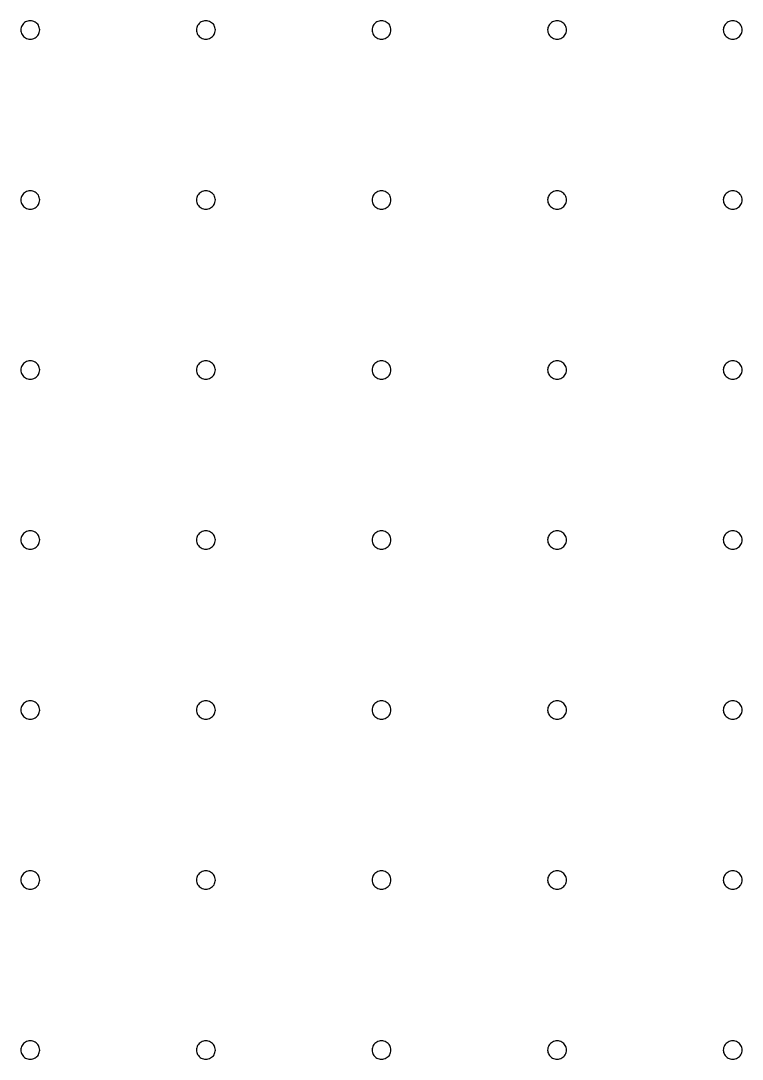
# Model space of a CAD drawing. Extents: x 0 to 210, y 0 to 204.
# Drawn here: x 32.44 to 54.46, y 171.75 to 203.43 of the extents above; entities that cross this region are included whole.
import ezdxf

# ---------------------------------------------------------------- set-up
doc = ezdxf.new("R2010")
doc.units = 0
doc.layers.add('Capa_1', color=7, linetype='CONTINUOUS')

msp = doc.modelspace()

# ---------------------------------------------------------------- linework, layer by layer
at = {"layer": 'Capa_1', "color": 7}
for p, q in [((33.013362, 203.145772), (33.013362, 203.145772)), ((38.373914, 203.145772), (38.373914, 203.145772)), ((43.734464, 203.145772), (43.734464, 203.145772)), ((49.095014, 203.145772), (49.095014, 203.145772)), ((54.455564, 203.145772), (54.455564, 203.145772)), ((33.013362, 197.958985), (33.013362, 197.958985)), ((38.373914, 197.958985), (38.373914, 197.958985)), ((43.734464, 197.958985), (43.734464, 197.958985)), ((49.095014, 197.958985), (49.095014, 197.958985)), ((54.455564, 197.958985), (54.455564, 197.958985)), ((33.013362, 192.772198), (33.013362, 192.772198)), ((38.373914, 192.772198), (38.373914, 192.772198)), ((43.734464, 192.772198), (43.734464, 192.772198)), ((49.095014, 192.772198), (49.095014, 192.772198)), ((54.455564, 192.772198), (54.455564, 192.772198)), ((33.013362, 187.585411), (33.013362, 187.585411)), ((38.373914, 187.585411), (38.373914, 187.585411)), ((43.734464, 187.585411), (43.734464, 187.585411)), ((49.095014, 187.585411), (49.095014, 187.585411)), ((54.455564, 187.585411), (54.455564, 187.585411)), ((33.013362, 182.398624), (33.013362, 182.398624)), ((38.373914, 182.398624), (38.373914, 182.398624)), ((43.734464, 182.398624), (43.734464, 182.398624)), ((49.095014, 182.398624), (49.095014, 182.398624)), ((54.455564, 182.398624), (54.455564, 182.398624)), ((33.013362, 177.211838), (33.013362, 177.211838)), ((38.373914, 177.211838), (38.373914, 177.211838)), ((43.734464, 177.211838), (43.734464, 177.211838)), ((49.095014, 177.211838), (49.095014, 177.211838)), ((54.455564, 177.211838), (54.455564, 177.211838)), ((33.013362, 172.025051), (33.013362, 172.025051)), ((38.373914, 172.025051), (38.373914, 172.025051)), ((43.734464, 172.025051), (43.734464, 172.025051)), ((49.095014, 172.025051), (49.095014, 172.025051)), ((54.455564, 172.025051), (54.455564, 172.025051))]:
    msp.add_line(p, q, dxfattribs=at)
for points in [[(33.013362, 203.145772), (33.005296, 203.096338), (32.98929, 202.99824), (32.873656, 202.891787), (32.749343, 202.859508), (32.648724, 202.872438), (32.578279, 202.900581), (32.51768, 202.945441), (32.471125, 203.004047), (32.441808, 203.072369), (32.431768, 203.145772), (32.441808, 203.219174), (32.471126, 203.287496), (32.517681, 203.346101), (32.578279, 203.39096), (32.648724, 203.419103), (32.749342, 203.432033), (32.873655, 203.399754), (32.989289, 203.293302), (33.005296, 203.195205), (33.013362, 203.145772)], [(38.373914, 203.145772), (38.365849, 203.096338), (38.349842, 202.99824), (38.234208, 202.891787), (38.109895, 202.859508), (38.009276, 202.872438), (37.938831, 202.900581), (37.878232, 202.945441), (37.831678, 203.004047), (37.80236, 203.072369), (37.792321, 203.145772), (37.802361, 203.219174), (37.831678, 203.287496), (37.878233, 203.346101), (37.938832, 203.39096), (38.009276, 203.419103), (38.109895, 203.432033), (38.234207, 203.399754), (38.349841, 203.293302), (38.365848, 203.195205), (38.373914, 203.145772)], [(43.734464, 203.145772), (43.726398, 203.096338), (43.710392, 202.99824), (43.594758, 202.891787), (43.470445, 202.859508), (43.369826, 202.872438), (43.299381, 202.900581), (43.238782, 202.945441), (43.192227, 203.004047), (43.16291, 203.072369), (43.152871, 203.145772), (43.16291, 203.219174), (43.192228, 203.287496), (43.238783, 203.346101), (43.299381, 203.39096), (43.369826, 203.419103), (43.470445, 203.432033), (43.594757, 203.399754), (43.710391, 203.293302), (43.726398, 203.195205), (43.734464, 203.145772)], [(49.095014, 203.145772), (49.086948, 203.096338), (49.070942, 202.99824), (48.955307, 202.891787), (48.830995, 202.859508), (48.730375, 202.872438), (48.659931, 202.900581), (48.599332, 202.945441), (48.552777, 203.004047), (48.52346, 203.072369), (48.51342, 203.145772), (48.52346, 203.219174), (48.552778, 203.287496), (48.599332, 203.346101), (48.659931, 203.39096), (48.730376, 203.419103), (48.830994, 203.432033), (48.955307, 203.399754), (49.070941, 203.293302), (49.086948, 203.195205), (49.095014, 203.145772)], [(54.455564, 203.145772), (54.447498, 203.096338), (54.431492, 202.99824), (54.315857, 202.891787), (54.191544, 202.859508), (54.090925, 202.872438), (54.02048, 202.900581), (53.959881, 202.945441), (53.913327, 203.004047), (53.884009, 203.072369), (53.87397, 203.145772), (53.88401, 203.219174), (53.913328, 203.287496), (53.959882, 203.346101), (54.020481, 203.39096), (54.090926, 203.419103), (54.191544, 203.432033), (54.315856, 203.399754), (54.431491, 203.293302), (54.447498, 203.195205), (54.455564, 203.145772)], [(33.013362, 197.958985), (33.005296, 197.909551), (32.98929, 197.811453), (32.873656, 197.705), (32.749343, 197.672721), (32.648724, 197.685651), (32.578279, 197.713795), (32.51768, 197.758654), (32.471125, 197.81726), (32.441808, 197.885582), (32.431768, 197.958985), (32.441808, 198.032387), (32.471126, 198.100709), (32.517681, 198.159314), (32.578279, 198.204173), (32.648724, 198.232316), (32.749342, 198.245246), (32.873655, 198.212967), (32.989289, 198.106515), (33.005296, 198.008418), (33.013362, 197.958985)], [(38.373914, 197.958985), (38.365849, 197.909551), (38.349842, 197.811453), (38.234208, 197.705), (38.109895, 197.672721), (38.009276, 197.685651), (37.938831, 197.713795), (37.878232, 197.758654), (37.831678, 197.81726), (37.80236, 197.885582), (37.792321, 197.958985), (37.802361, 198.032387), (37.831678, 198.100709), (37.878233, 198.159314), (37.938832, 198.204173), (38.009276, 198.232316), (38.109895, 198.245246), (38.234207, 198.212967), (38.349841, 198.106515), (38.365848, 198.008418), (38.373914, 197.958985)], [(43.734464, 197.958985), (43.726398, 197.909551), (43.710392, 197.811453), (43.594758, 197.705), (43.470445, 197.672721), (43.369826, 197.685651), (43.299381, 197.713795), (43.238782, 197.758654), (43.192227, 197.81726), (43.16291, 197.885582), (43.152871, 197.958985), (43.16291, 198.032387), (43.192228, 198.100709), (43.238783, 198.159314), (43.299381, 198.204173), (43.369826, 198.232316), (43.470445, 198.245246), (43.594757, 198.212967), (43.710391, 198.106515), (43.726398, 198.008418), (43.734464, 197.958985)], [(49.095014, 197.958985), (49.086948, 197.909551), (49.070942, 197.811453), (48.955307, 197.705), (48.830995, 197.672721), (48.730375, 197.685651), (48.659931, 197.713795), (48.599332, 197.758654), (48.552777, 197.81726), (48.52346, 197.885582), (48.51342, 197.958985), (48.52346, 198.032387), (48.552778, 198.100709), (48.599332, 198.159314), (48.659931, 198.204173), (48.730376, 198.232316), (48.830994, 198.245246), (48.955307, 198.212967), (49.070941, 198.106515), (49.086948, 198.008418), (49.095014, 197.958985)], [(54.455564, 197.958985), (54.447498, 197.909551), (54.431492, 197.811453), (54.315857, 197.705), (54.191544, 197.672721), (54.090925, 197.685651), (54.02048, 197.713795), (53.959881, 197.758654), (53.913327, 197.81726), (53.884009, 197.885582), (53.87397, 197.958985), (53.88401, 198.032387), (53.913328, 198.100709), (53.959882, 198.159314), (54.020481, 198.204173), (54.090926, 198.232316), (54.191544, 198.245246), (54.315856, 198.212967), (54.431491, 198.106515), (54.447498, 198.008418), (54.455564, 197.958985)], [(33.013362, 192.772198), (33.005296, 192.722764), (32.98929, 192.624666), (32.873656, 192.518213), (32.749343, 192.485934), (32.648724, 192.498864), (32.578279, 192.527007), (32.51768, 192.571867), (32.471125, 192.630473), (32.441808, 192.698795), (32.431768, 192.772198), (32.441808, 192.8456), (32.471126, 192.913922), (32.517681, 192.972527), (32.578279, 193.017386), (32.648724, 193.045529), (32.749342, 193.058459), (32.873655, 193.02618), (32.989289, 192.919728), (33.005296, 192.821631), (33.013362, 192.772198)], [(38.373914, 192.772198), (38.365849, 192.722764), (38.349842, 192.624666), (38.234208, 192.518213), (38.109895, 192.485934), (38.009276, 192.498864), (37.938831, 192.527007), (37.878232, 192.571867), (37.831678, 192.630473), (37.80236, 192.698795), (37.792321, 192.772198), (37.802361, 192.8456), (37.831678, 192.913922), (37.878233, 192.972527), (37.938832, 193.017386), (38.009276, 193.045529), (38.109895, 193.058459), (38.234207, 193.02618), (38.349841, 192.919728), (38.365848, 192.821631), (38.373914, 192.772198)], [(43.734464, 192.772198), (43.726398, 192.722764), (43.710392, 192.624666), (43.594758, 192.518213), (43.470445, 192.485934), (43.369826, 192.498864), (43.299381, 192.527007), (43.238782, 192.571867), (43.192227, 192.630473), (43.16291, 192.698795), (43.152871, 192.772198), (43.16291, 192.8456), (43.192228, 192.913922), (43.238783, 192.972527), (43.299381, 193.017386), (43.369826, 193.045529), (43.470445, 193.058459), (43.594757, 193.02618), (43.710391, 192.919728), (43.726398, 192.821631), (43.734464, 192.772198)], [(49.095014, 192.772198), (49.086948, 192.722764), (49.070942, 192.624666), (48.955307, 192.518213), (48.830995, 192.485934), (48.730375, 192.498864), (48.659931, 192.527007), (48.599332, 192.571867), (48.552777, 192.630473), (48.52346, 192.698795), (48.51342, 192.772198), (48.52346, 192.8456), (48.552778, 192.913922), (48.599332, 192.972527), (48.659931, 193.017386), (48.730376, 193.045529), (48.830994, 193.058459), (48.955307, 193.02618), (49.070941, 192.919728), (49.086948, 192.821631), (49.095014, 192.772198)], [(54.455564, 192.772198), (54.447498, 192.722764), (54.431492, 192.624666), (54.315857, 192.518213), (54.191544, 192.485934), (54.090925, 192.498864), (54.02048, 192.527007), (53.959881, 192.571867), (53.913327, 192.630473), (53.884009, 192.698795), (53.87397, 192.772198), (53.88401, 192.8456), (53.913328, 192.913922), (53.959882, 192.972527), (54.020481, 193.017386), (54.090926, 193.045529), (54.191544, 193.058459), (54.315856, 193.02618), (54.431491, 192.919728), (54.447498, 192.821631), (54.455564, 192.772198)], [(33.013362, 187.585411), (33.005296, 187.535978), (32.98929, 187.43788), (32.873656, 187.331427), (32.749343, 187.299147), (32.648724, 187.312077), (32.578279, 187.340221), (32.51768, 187.385081), (32.471125, 187.443686), (32.441808, 187.512008), (32.431768, 187.585411), (32.441808, 187.658813), (32.471126, 187.727135), (32.517681, 187.78574), (32.578279, 187.830599), (32.648724, 187.858742), (32.749342, 187.871673), (32.873655, 187.839393), (32.989289, 187.732941), (33.005296, 187.634844), (33.013362, 187.585411)], [(38.373914, 187.585411), (38.365849, 187.535978), (38.349842, 187.43788), (38.234208, 187.331427), (38.109895, 187.299147), (38.009276, 187.312077), (37.938831, 187.340221), (37.878232, 187.385081), (37.831678, 187.443686), (37.80236, 187.512008), (37.792321, 187.585411), (37.802361, 187.658813), (37.831678, 187.727135), (37.878233, 187.78574), (37.938832, 187.830599), (38.009276, 187.858742), (38.109895, 187.871673), (38.234207, 187.839393), (38.349841, 187.732941), (38.365848, 187.634844), (38.373914, 187.585411)], [(43.734464, 187.585411), (43.726398, 187.535978), (43.710392, 187.43788), (43.594758, 187.331427), (43.470445, 187.299147), (43.369826, 187.312077), (43.299381, 187.340221), (43.238782, 187.385081), (43.192227, 187.443686), (43.16291, 187.512008), (43.152871, 187.585411), (43.16291, 187.658813), (43.192228, 187.727135), (43.238783, 187.78574), (43.299381, 187.830599), (43.369826, 187.858742), (43.470445, 187.871673), (43.594757, 187.839393), (43.710391, 187.732941), (43.726398, 187.634844), (43.734464, 187.585411)], [(49.095014, 187.585411), (49.086948, 187.535978), (49.070942, 187.43788), (48.955307, 187.331427), (48.830995, 187.299147), (48.730375, 187.312077), (48.659931, 187.340221), (48.599332, 187.385081), (48.552777, 187.443686), (48.52346, 187.512008), (48.51342, 187.585411), (48.52346, 187.658813), (48.552778, 187.727135), (48.599332, 187.78574), (48.659931, 187.830599), (48.730376, 187.858742), (48.830994, 187.871673), (48.955307, 187.839393), (49.070941, 187.732941), (49.086948, 187.634844), (49.095014, 187.585411)], [(54.455564, 187.585411), (54.447498, 187.535978), (54.431492, 187.43788), (54.315857, 187.331427), (54.191544, 187.299147), (54.090925, 187.312077), (54.02048, 187.340221), (53.959881, 187.385081), (53.913327, 187.443686), (53.884009, 187.512008), (53.87397, 187.585411), (53.88401, 187.658813), (53.913328, 187.727135), (53.959882, 187.78574), (54.020481, 187.830599), (54.090926, 187.858742), (54.191544, 187.871673), (54.315856, 187.839393), (54.431491, 187.732941), (54.447498, 187.634844), (54.455564, 187.585411)], [(33.013362, 182.398624), (33.005296, 182.349191), (32.98929, 182.251093), (32.873656, 182.144639), (32.749343, 182.11236), (32.648724, 182.12529), (32.578279, 182.153434), (32.51768, 182.198294), (32.471125, 182.256899), (32.441808, 182.325221), (32.431768, 182.398624), (32.441808, 182.472026), (32.471126, 182.540348), (32.517681, 182.598953), (32.578279, 182.643812), (32.648724, 182.671955), (32.749342, 182.684886), (32.873655, 182.652606), (32.989289, 182.546154), (33.005296, 182.448057), (33.013362, 182.398624)], [(38.373914, 182.398624), (38.365849, 182.349191), (38.349842, 182.251093), (38.234208, 182.144639), (38.109895, 182.11236), (38.009276, 182.12529), (37.938831, 182.153434), (37.878232, 182.198294), (37.831678, 182.256899), (37.80236, 182.325221), (37.792321, 182.398624), (37.802361, 182.472026), (37.831678, 182.540348), (37.878233, 182.598953), (37.938832, 182.643812), (38.009276, 182.671955), (38.109895, 182.684886), (38.234207, 182.652606), (38.349841, 182.546154), (38.365848, 182.448057), (38.373914, 182.398624)], [(43.734464, 182.398624), (43.726398, 182.349191), (43.710392, 182.251093), (43.594758, 182.144639), (43.470445, 182.11236), (43.369826, 182.12529), (43.299381, 182.153434), (43.238782, 182.198294), (43.192227, 182.256899), (43.16291, 182.325221), (43.152871, 182.398624), (43.16291, 182.472026), (43.192228, 182.540348), (43.238783, 182.598953), (43.299381, 182.643812), (43.369826, 182.671955), (43.470445, 182.684886), (43.594757, 182.652606), (43.710391, 182.546154), (43.726398, 182.448057), (43.734464, 182.398624)], [(49.095014, 182.398624), (49.086948, 182.349191), (49.070942, 182.251093), (48.955307, 182.144639), (48.830995, 182.11236), (48.730375, 182.12529), (48.659931, 182.153434), (48.599332, 182.198294), (48.552777, 182.256899), (48.52346, 182.325221), (48.51342, 182.398624), (48.52346, 182.472026), (48.552778, 182.540348), (48.599332, 182.598953), (48.659931, 182.643812), (48.730376, 182.671955), (48.830994, 182.684886), (48.955307, 182.652606), (49.070941, 182.546154), (49.086948, 182.448057), (49.095014, 182.398624)], [(54.455564, 182.398624), (54.447498, 182.349191), (54.431492, 182.251093), (54.315857, 182.144639), (54.191544, 182.11236), (54.090925, 182.12529), (54.02048, 182.153434), (53.959881, 182.198294), (53.913327, 182.256899), (53.884009, 182.325221), (53.87397, 182.398624), (53.88401, 182.472026), (53.913328, 182.540348), (53.959882, 182.598953), (54.020481, 182.643812), (54.090926, 182.671955), (54.191544, 182.684886), (54.315856, 182.652606), (54.431491, 182.546154), (54.447498, 182.448057), (54.455564, 182.398624)], [(33.013362, 177.211838), (33.005296, 177.162404), (32.98929, 177.064306), (32.873656, 176.957853), (32.749343, 176.925574), (32.648724, 176.938504), (32.578279, 176.966647), (32.51768, 177.011507), (32.471125, 177.070113), (32.441808, 177.138435), (32.431768, 177.211838), (32.441808, 177.28524), (32.471126, 177.353562), (32.517681, 177.412166), (32.578279, 177.457026), (32.648724, 177.485169), (32.749342, 177.498099), (32.873655, 177.46582), (32.989289, 177.359368), (33.005296, 177.261271), (33.013362, 177.211838)], [(38.373914, 177.211838), (38.365849, 177.162404), (38.349842, 177.064306), (38.234208, 176.957853), (38.109895, 176.925574), (38.009276, 176.938504), (37.938831, 176.966647), (37.878232, 177.011507), (37.831678, 177.070113), (37.80236, 177.138435), (37.792321, 177.211838), (37.802361, 177.28524), (37.831678, 177.353562), (37.878233, 177.412166), (37.938832, 177.457026), (38.009276, 177.485169), (38.109895, 177.498099), (38.234207, 177.46582), (38.349841, 177.359368), (38.365848, 177.261271), (38.373914, 177.211838)], [(43.734464, 177.211838), (43.726398, 177.162404), (43.710392, 177.064306), (43.594758, 176.957853), (43.470445, 176.925574), (43.369826, 176.938504), (43.299381, 176.966647), (43.238782, 177.011507), (43.192227, 177.070113), (43.16291, 177.138435), (43.152871, 177.211838), (43.16291, 177.28524), (43.192228, 177.353562), (43.238783, 177.412166), (43.299381, 177.457026), (43.369826, 177.485169), (43.470445, 177.498099), (43.594757, 177.46582), (43.710391, 177.359368), (43.726398, 177.261271), (43.734464, 177.211838)], [(49.095014, 177.211838), (49.086948, 177.162404), (49.070942, 177.064306), (48.955307, 176.957853), (48.830995, 176.925574), (48.730375, 176.938504), (48.659931, 176.966647), (48.599332, 177.011507), (48.552777, 177.070113), (48.52346, 177.138435), (48.51342, 177.211838), (48.52346, 177.28524), (48.552778, 177.353562), (48.599332, 177.412166), (48.659931, 177.457026), (48.730376, 177.485169), (48.830994, 177.498099), (48.955307, 177.46582), (49.070941, 177.359368), (49.086948, 177.261271), (49.095014, 177.211838)], [(54.455564, 177.211838), (54.447498, 177.162404), (54.431492, 177.064306), (54.315857, 176.957853), (54.191544, 176.925574), (54.090925, 176.938504), (54.02048, 176.966647), (53.959881, 177.011507), (53.913327, 177.070113), (53.884009, 177.138435), (53.87397, 177.211838), (53.88401, 177.28524), (53.913328, 177.353562), (53.959882, 177.412166), (54.020481, 177.457026), (54.090926, 177.485169), (54.191544, 177.498099), (54.315856, 177.46582), (54.431491, 177.359368), (54.447498, 177.261271), (54.455564, 177.211838)], [(33.013362, 172.025051), (33.005296, 171.975618), (32.98929, 171.87752), (32.873656, 171.771067), (32.749343, 171.738787), (32.648724, 171.751718), (32.578279, 171.779861), (32.51768, 171.824721), (32.471125, 171.883326), (32.441808, 171.951649), (32.431768, 172.025051), (32.441808, 172.098453), (32.471126, 172.166775), (32.517681, 172.22538), (32.578279, 172.27024), (32.648724, 172.298382), (32.749342, 172.311313), (32.873655, 172.279034), (32.989289, 172.172582), (33.005296, 172.074484), (33.013362, 172.025051)], [(38.373914, 172.025051), (38.365849, 171.975618), (38.349842, 171.87752), (38.234208, 171.771067), (38.109895, 171.738787), (38.009276, 171.751718), (37.938831, 171.779861), (37.878232, 171.824721), (37.831678, 171.883326), (37.80236, 171.951649), (37.792321, 172.025051), (37.802361, 172.098453), (37.831678, 172.166775), (37.878233, 172.22538), (37.938832, 172.27024), (38.009276, 172.298382), (38.109895, 172.311313), (38.234207, 172.279034), (38.349841, 172.172582), (38.365848, 172.074484), (38.373914, 172.025051)], [(43.734464, 172.025051), (43.726398, 171.975618), (43.710392, 171.87752), (43.594758, 171.771067), (43.470445, 171.738787), (43.369826, 171.751718), (43.299381, 171.779861), (43.238782, 171.824721), (43.192227, 171.883326), (43.16291, 171.951649), (43.152871, 172.025051), (43.16291, 172.098453), (43.192228, 172.166775), (43.238783, 172.22538), (43.299381, 172.27024), (43.369826, 172.298382), (43.470445, 172.311313), (43.594757, 172.279034), (43.710391, 172.172582), (43.726398, 172.074484), (43.734464, 172.025051)], [(49.095014, 172.025051), (49.086948, 171.975618), (49.070942, 171.87752), (48.955307, 171.771067), (48.830995, 171.738787), (48.730375, 171.751718), (48.659931, 171.779861), (48.599332, 171.824721), (48.552777, 171.883326), (48.52346, 171.951649), (48.51342, 172.025051), (48.52346, 172.098453), (48.552778, 172.166775), (48.599332, 172.22538), (48.659931, 172.27024), (48.730376, 172.298382), (48.830994, 172.311313), (48.955307, 172.279034), (49.070941, 172.172582), (49.086948, 172.074484), (49.095014, 172.025051)], [(54.455564, 172.025051), (54.447498, 171.975618), (54.431492, 171.87752), (54.315857, 171.771067), (54.191544, 171.738787), (54.090925, 171.751718), (54.02048, 171.779861), (53.959881, 171.824721), (53.913327, 171.883326), (53.884009, 171.951649), (53.87397, 172.025051), (53.88401, 172.098453), (53.913328, 172.166775), (53.959882, 172.22538), (54.020481, 172.27024), (54.090926, 172.298382), (54.191544, 172.311313), (54.315856, 172.279034), (54.431491, 172.172582), (54.447498, 172.074484), (54.455564, 172.025051)]]:
    msp.add_open_spline(points, degree=3, knots=[0, 0, 0, 0, 0.146605, 0.290931, 0.441768, 0.517413, 0.592123, 0.666911, 0.741063, 0.814052, 0.887328, 0.960604, 1.033593, 1.107744, 1.182532, 1.257241, 1.332887, 1.483723, 1.628047, 1.774652, 1.774652, 1.774652, 1.774652], dxfattribs=at)

doc.saveas('drawing.dxf')
